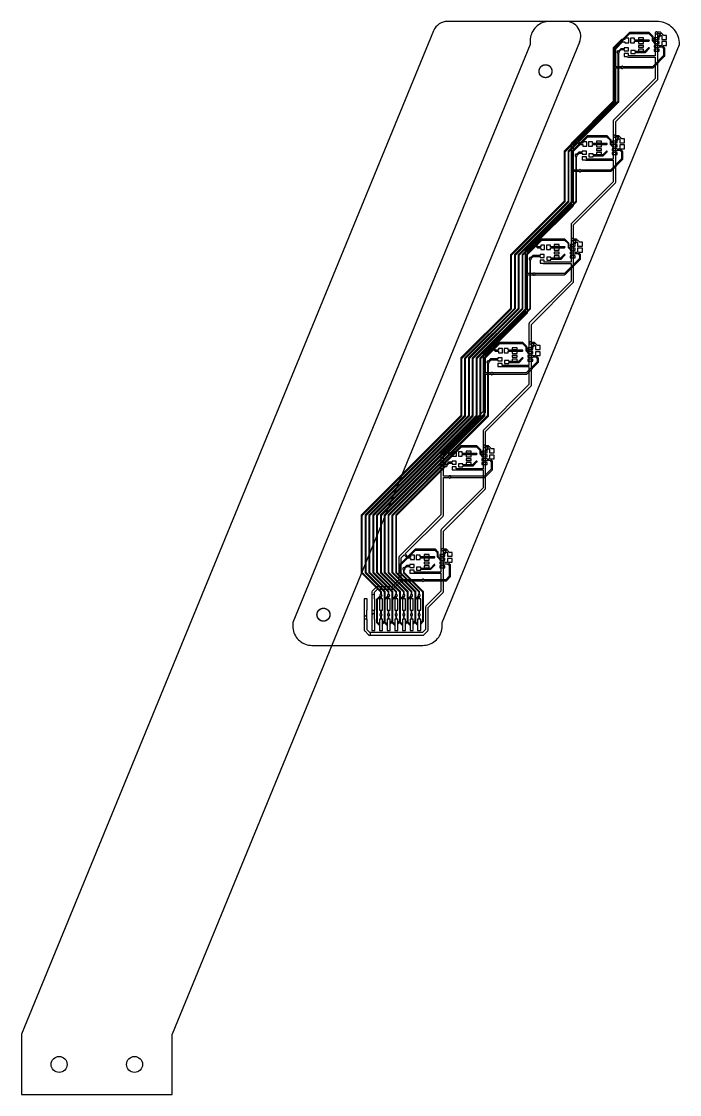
# Model space of a CAD drawing. Header units: millimetres. Extents: x 1949 to 2168, y 1161 to 1517.
import ezdxf

# ---------------------------------------------------------------- set-up
doc = ezdxf.new("R2010")
doc.units = ezdxf.units.MM
doc.layers.get('0').update_dxf_attribs({"color": 4})
for name, color, linetype in [('16_copper', 6, 'Continuous'), ('1_copper', 6, 'Continuous'), ('holes', 6, 'Continuous'), ('main', 7, 'Continuous'), ('outline', 6, 'Continuous')]:
    doc.layers.add(name, color=color, linetype=linetype)
doc.layers.get('0').off()

# ---------------------------------------------------------------- blocks, each defined once
blk = doc.blocks.new('air')
at = {"layer": '16_copper'}
for points in [[(20.82, -13.8), (20.47, -13.8), (20.47, -13.05, 0.652422), (20.47, -12.35), (20.47, -11.43, 0.198912), (20.43, -11.32), (14.12, -5.02), (14.12, 13.91), (47.1, 46.88, 0.198912), (47.14, 46.99), (47.14, 65.98), (63.61, 82.44, 0.198912), (63.65, 82.55), (63.65, 100.27), (81.39, 118, 0.198912), (81.43, 118.11), (81.43, 134.56), (97.9, 151.02, 0.198912), (97.94, 151.13), (97.94, 168.85), (102.93, 173.84), (109.16, 173.84), (110.34, 172.66), (110.34, 171.45, 0.198912), (110.38, 171.34), (111.01, 170.71), (111.01, 170.51), (112.68, 170.51), (112.68, 171.12), (111.04, 171.12), (110.64, 171.51), (110.64, 172.72, 0.198912), (110.6, 172.83), (109.33, 174.1, 0.198912), (109.22, 174.14), (102.87, 174.14, 0.198912), (102.76, 174.1), (97.68, 169.02, 0.198912), (97.64, 168.91), (97.64, 151.19), (81.17, 134.73, 0.198912), (81.13, 134.62), (81.13, 118.17), (63.39, 100.44, 0.198912), (63.35, 100.33), (63.35, 82.61), (46.88, 66.15, 0.198912), (46.84, 66.04), (46.84, 47.05), (13.86, 14.08, 0.198912), (13.82, 13.97), (13.82, -5.08, 0.198912), (13.86, -5.19), (20.17, -11.49), (20.17, -12.35, 0.652422), (20.17, -13.05), (20.17, -13.8), (19.82, -13.8), (19.82, -17.55), (20.82, -17.55)], [(114.1, 168.83), (114.1, 166.45), (110.41, 162.76), (100.65, 162.76, 0.947182), (99.99, 162.39), (100.01, 162.35, 0.541741), (100.65, 162.36), (110.49, 162.36, 0.198912), (110.63, 162.42), (114.44, 166.23, 0.198912), (114.5, 166.37), (114.5, 168.91, 0.198912), (114.44, 169.05), (113.82, 169.68), (113.94, 169.8), (115.1, 169.8), (115.1, 171.1), (113.5, 171.1), (113.5, 169.94), (113.31, 169.75), (112.68, 169.75), (112.68, 169.85), (111.01, 169.85), (111.01, 169.24), (112.68, 169.24), (112.68, 169.34), (113.58, 169.34)], [(113.17, 174.14, 0.185945), (113.03, 174.19), (112.08, 174.19, 0.947182), (111.42, 173.82), (111.44, 173.78, 0.541741), (112.08, 173.79), (112.95, 173.79), (113.17, 173.56, 0.273564), (112.97, 173.5), (111.86, 172.39), (111.01, 172.39), (111.01, 171.78), (112.68, 171.78), (112.68, 172.39), (112.43, 172.39), (113.2, 173.15), (113.58, 173.15), (113.63, 173.1), (113.5, 173.1), (113.5, 171.8), (115.1, 171.8), (115.1, 173.1), (114.21, 173.1), (113.17, 174.13)], [(20.82, -22.14), (21.7, -21.26, 0.198912), (21.74, -21.16), (21.74, -11.43, 0.198912), (21.7, -11.32), (15.39, -5.02), (15.39, 13.91), (48.37, 46.88, 0.198912), (48.41, 46.99), (48.41, 65.98), (64.88, 82.44, 0.198912), (64.92, 82.55), (64.92, 100.27), (82.66, 118, 0.198912), (82.7, 118.11), (82.7, 134.56), (99.17, 151.02, 0.198912), (99.21, 151.13), (99.21, 167.29, 0.957229), (98.94, 168), (98.89, 167.98, 0.637026), (98.91, 167.29), (98.91, 151.19), (82.44, 134.73, 0.198912), (82.4, 134.62), (82.4, 118.17), (64.66, 100.44, 0.198912), (64.62, 100.33), (64.62, 82.61), (48.15, 66.15, 0.198912), (48.11, 66.04), (48.11, 47.05), (15.13, 14.08, 0.198912), (15.09, 13.97), (15.09, -5.08, 0.198912), (15.13, -5.19), (21.44, -11.49), (21.44, -21.09), (20.82, -21.71), (20.82, -20.55), (20.47, -20.55), (20.47, -19.4, 0.957229), (20.2, -18.69), (20.15, -18.71, 0.637026), (20.17, -19.4), (20.17, -20.55), (19.82, -20.55), (19.82, -24.3), (20.82, -24.3)], [(23.36, -13.8), (23.01, -13.8), (23.01, -13.05, 0.652422), (23.01, -12.35), (23.01, -11.43, 0.198912), (22.97, -11.32), (16.66, -5.02), (16.66, 13.91), (49.64, 46.88, 0.198912), (49.68, 46.99), (49.68, 65.98), (66.15, 82.44, 0.198912), (66.19, 82.55), (66.19, 100.27), (83.93, 118, 0.198912), (83.97, 118.11), (83.97, 134.56), (88.96, 139.55), (95.19, 139.55), (96.37, 138.37), (96.37, 137.16, 0.198912), (96.41, 137.05), (97.04, 136.42), (97.04, 136.22), (98.71, 136.22), (98.71, 136.83), (97.07, 136.83), (96.67, 137.22), (96.67, 138.43, 0.198912), (96.63, 138.54), (95.36, 139.81, 0.198912), (95.25, 139.85), (88.9, 139.85, 0.198912), (88.79, 139.81), (83.71, 134.73, 0.198912), (83.67, 134.62), (83.67, 118.17), (65.93, 100.44, 0.198912), (65.89, 100.33), (65.89, 82.61), (49.42, 66.15, 0.198912), (49.38, 66.04), (49.38, 47.05), (16.4, 14.08, 0.198912), (16.36, 13.97), (16.36, -5.08, 0.198912), (16.4, -5.19), (22.71, -11.49), (22.71, -12.35, 0.652422), (22.71, -13.05), (22.71, -13.8), (22.36, -13.8), (22.36, -17.55), (23.36, -17.55)], [(99.2, 139.85, 0.185945), (99.06, 139.9), (98.11, 139.9, 0.947182), (97.45, 139.53), (97.47, 139.49, 0.541741), (98.11, 139.5), (98.98, 139.5), (99.2, 139.27, 0.273564), (99, 139.21), (97.89, 138.1), (97.04, 138.1), (97.04, 137.49), (98.71, 137.49), (98.71, 138.1), (98.46, 138.1), (99.23, 138.86), (99.61, 138.86), (99.66, 138.81), (99.53, 138.81), (99.53, 137.51), (101.13, 137.51), (101.13, 138.81), (100.24, 138.81), (99.2, 139.84)], [(100.13, 134.54), (100.13, 132.16), (96.44, 128.47), (86.68, 128.47, 0.947182), (86.02, 128.1), (86.04, 128.06, 0.541741), (86.68, 128.07), (96.52, 128.07, 0.198912), (96.66, 128.13), (100.47, 131.94, 0.198912), (100.53, 132.08), (100.53, 134.62, 0.198912), (100.47, 134.76), (99.85, 135.39), (99.97, 135.51), (101.13, 135.51), (101.13, 136.81), (99.53, 136.81), (99.53, 135.65), (99.34, 135.46), (98.71, 135.46), (98.71, 135.56), (97.04, 135.56), (97.04, 134.95), (98.71, 134.95), (98.71, 135.05), (99.61, 135.05)], [(23.36, -22.14), (24.24, -21.26, 0.198912), (24.28, -21.16), (24.28, -11.43, 0.198912), (24.24, -11.32), (17.93, -5.02), (17.93, 13.91), (50.91, 46.88, 0.198912), (50.95, 46.99), (50.95, 65.98), (67.42, 82.44, 0.198912), (67.46, 82.55), (67.46, 100.27), (85.2, 118, 0.198912), (85.24, 118.11), (85.24, 133, 0.957229), (84.97, 133.71), (84.92, 133.69, 0.637026), (84.94, 133), (84.94, 118.17), (67.2, 100.44, 0.198912), (67.16, 100.33), (67.16, 82.61), (50.69, 66.15, 0.198912), (50.65, 66.04), (50.65, 47.05), (17.67, 14.08, 0.198912), (17.63, 13.97), (17.63, -5.08, 0.198912), (17.67, -5.19), (23.98, -11.49), (23.98, -21.09), (23.36, -21.71), (23.36, -20.55), (23.01, -20.55), (23.01, -19.4, 0.957229), (22.74, -18.69), (22.69, -18.71, 0.637026), (22.71, -19.4), (22.71, -20.55), (22.36, -20.55), (22.36, -24.3), (23.36, -24.3)], [(25.9, -13.8), (25.55, -13.8), (25.55, -13.05, 0.652422), (25.55, -12.35), (25.55, -11.43, 0.198912), (25.51, -11.32), (19.2, -5.02), (19.2, 13.91), (52.18, 46.88, 0.198912), (52.22, 46.99), (52.22, 65.98), (68.69, 82.44, 0.198912), (68.73, 82.55), (68.73, 100.27), (73.72, 105.26), (81.22, 105.26), (82.4, 104.08), (82.4, 102.87, 0.198912), (82.44, 102.76), (83.07, 102.13), (83.07, 101.93), (84.74, 101.93), (84.74, 102.54), (83.1, 102.54), (82.7, 102.93), (82.7, 104.14, 0.198912), (82.66, 104.25), (81.39, 105.52, 0.198912), (81.28, 105.56), (73.66, 105.56, 0.198912), (73.55, 105.52), (68.47, 100.44, 0.198912), (68.43, 100.33), (68.43, 82.61), (51.96, 66.15, 0.198912), (51.92, 66.04), (51.92, 47.05), (18.94, 14.08, 0.198912), (18.9, 13.97), (18.9, -5.08, 0.198912), (18.94, -5.19), (25.25, -11.49), (25.25, -12.35, 0.652422), (25.25, -13.05), (25.25, -13.8), (24.9, -13.8), (24.9, -17.55), (25.9, -17.55)], [(85.23, 105.56, 0.185945), (85.09, 105.61), (84.14, 105.61, 0.947182), (83.48, 105.24), (83.5, 105.2, 0.541741), (84.14, 105.21), (85.01, 105.21), (85.23, 104.98, 0.273564), (85.03, 104.92), (83.92, 103.81), (83.07, 103.81), (83.07, 103.2), (84.74, 103.2), (84.74, 103.81), (84.49, 103.81), (85.26, 104.57), (85.64, 104.57), (85.69, 104.52), (85.56, 104.52), (85.56, 103.22), (87.16, 103.22), (87.16, 104.52), (86.27, 104.52), (85.23, 105.55)], [(86.16, 100.25), (86.16, 99.14), (81.2, 94.18), (71.44, 94.18, 0.947182), (70.78, 93.81), (70.8, 93.77, 0.541741), (71.44, 93.78), (81.28, 93.78, 0.198912), (81.42, 93.84), (86.5, 98.92, 0.198912), (86.56, 99.06), (86.56, 100.33, 0.198912), (86.5, 100.47), (85.88, 101.1), (86, 101.22), (87.16, 101.22), (87.16, 102.52), (85.56, 102.52), (85.56, 101.36), (85.37, 101.17), (84.74, 101.17), (84.74, 101.27), (83.07, 101.27), (83.07, 100.66), (84.74, 100.66), (84.74, 100.76), (85.64, 100.76)], [(25.9, -22.14), (26.78, -21.26, 0.198912), (26.82, -21.16), (26.82, -11.43, 0.198912), (26.78, -11.32), (20.47, -5.02), (20.47, 13.91), (53.45, 46.88, 0.198912), (53.49, 46.99), (53.49, 65.98), (69.96, 82.44, 0.198912), (70, 82.55), (70, 98.71, 0.957229), (69.73, 99.42), (69.68, 99.4, 0.637026), (69.7, 98.71), (69.7, 82.61), (53.23, 66.15, 0.198912), (53.19, 66.04), (53.19, 47.05), (20.21, 14.08, 0.198912), (20.17, 13.97), (20.17, -5.08, 0.198912), (20.21, -5.19), (26.52, -11.49), (26.52, -21.09), (25.9, -21.71), (25.9, -20.55), (25.55, -20.55), (25.55, -19.4, 0.957229), (25.28, -18.69), (25.23, -18.71, 0.637026), (25.25, -19.4), (25.25, -20.55), (24.9, -20.55), (24.9, -24.3), (25.9, -24.3)], [(28.44, -13.8), (28.09, -13.8), (28.09, -13.05, 0.652422), (28.09, -12.35), (28.09, -11.43, 0.198912), (28.05, -11.32), (21.74, -5.02), (21.74, 13.91), (54.72, 46.88, 0.198912), (54.76, 46.99), (54.76, 65.98), (59.75, 70.97), (67.25, 70.97), (68.43, 69.79), (68.43, 68.58, 0.198912), (68.47, 68.47), (69.1, 67.84), (69.1, 67.64), (70.77, 67.64), (70.77, 68.25), (69.13, 68.25), (68.73, 68.64), (68.73, 69.85, 0.198912), (68.69, 69.96), (67.42, 71.23, 0.198912), (67.31, 71.27), (59.69, 71.27, 0.198912), (59.58, 71.23), (54.5, 66.15, 0.198912), (54.46, 66.04), (54.46, 47.05), (21.48, 14.08, 0.198912), (21.44, 13.97), (21.44, -5.08, 0.198912), (21.48, -5.19), (27.79, -11.49), (27.79, -12.35, 0.652422), (27.79, -13.05), (27.79, -13.8), (27.44, -13.8), (27.44, -17.55), (28.44, -17.55)], [(71.26, 71.27, 0.185945), (71.12, 71.32), (70.17, 71.32, 0.947182), (69.51, 70.95), (69.53, 70.91, 0.541741), (70.17, 70.92), (71.04, 70.92), (71.26, 70.69, 0.273564), (71.06, 70.63), (69.95, 69.52), (69.1, 69.52), (69.1, 68.91), (70.77, 68.91), (70.77, 69.52), (70.52, 69.52), (71.29, 70.28), (71.67, 70.28), (71.72, 70.23), (71.59, 70.23), (71.59, 68.93), (73.19, 68.93), (73.19, 70.23), (72.3, 70.23), (71.26, 71.26)], [(72.19, 65.96), (72.19, 64.85), (68.5, 61.16), (57.47, 61.16, 0.947182), (56.81, 60.79), (56.83, 60.75, 0.541741), (57.47, 60.76), (68.58, 60.76, 0.198912), (68.72, 60.82), (72.53, 64.63, 0.198912), (72.59, 64.77), (72.59, 66.04, 0.198912), (72.53, 66.18), (71.91, 66.81), (72.03, 66.93), (73.19, 66.93), (73.19, 68.23), (71.59, 68.23), (71.59, 67.07), (71.4, 66.88), (70.77, 66.88), (70.77, 66.98), (69.1, 66.98), (69.1, 66.37), (70.77, 66.37), (70.77, 66.47), (71.67, 66.47)], [(28.44, -22.14), (29.32, -21.26, 0.198912), (29.36, -21.16), (29.36, -11.43, 0.198912), (29.32, -11.32), (23.01, -5.02), (23.01, 13.91), (55.99, 46.88, 0.198912), (56.03, 46.99), (56.03, 64.42, 0.957229), (55.76, 65.13), (55.71, 65.11, 0.637026), (55.73, 64.42), (55.73, 47.05), (22.75, 14.08, 0.198912), (22.71, 13.97), (22.71, -5.08, 0.198912), (22.75, -5.19), (29.06, -11.49), (29.06, -21.09), (28.44, -21.71), (28.44, -20.55), (28.09, -20.55), (28.09, -19.4, 0.957229), (27.82, -18.69), (27.77, -18.71, 0.637026), (27.79, -19.4), (27.79, -20.55), (27.44, -20.55), (27.44, -24.3), (28.44, -24.3)], [(30.98, -13.8), (30.63, -13.8), (30.63, -13.05, 0.652422), (30.63, -12.35), (30.63, -11.43, 0.198912), (30.59, -11.32), (24.28, -5.02), (24.28, 13.91), (47.05, 36.68), (52.01, 36.68), (53.19, 35.5), (53.19, 34.29, 0.198912), (53.23, 34.18), (53.86, 33.55), (53.86, 33.35), (55.53, 33.35), (55.53, 33.96), (53.89, 33.96), (53.49, 34.35), (53.49, 35.56, 0.198912), (53.45, 35.67), (52.18, 36.94, 0.198912), (52.07, 36.98), (46.99, 36.98, 0.198912), (46.88, 36.94), (24.02, 14.08, 0.198912), (23.98, 13.97), (23.98, -5.08, 0.198912), (24.02, -5.19), (30.33, -11.49), (30.33, -12.35, 0.652422), (30.33, -13.05), (30.33, -13.8), (29.98, -13.8), (29.98, -17.55), (30.98, -17.55)], [(56.02, 36.98, 0.185945), (55.88, 37.03), (54.93, 37.03, 0.947182), (54.27, 36.66), (54.29, 36.62, 0.541741), (54.93, 36.63), (55.8, 36.63), (56.02, 36.4, 0.273564), (55.82, 36.34), (54.71, 35.23), (53.86, 35.23), (53.86, 34.62), (55.53, 34.62), (55.53, 35.23), (55.28, 35.23), (56.05, 35.99), (56.43, 35.99), (56.48, 35.94), (56.35, 35.94), (56.35, 34.64), (57.95, 34.64), (57.95, 35.94), (57.06, 35.94), (56.02, 36.97)], [(56.95, 31.67), (56.95, 29.29), (54.53, 26.87), (43.5, 26.87, 0.947182), (42.84, 26.5), (42.86, 26.46, 0.541741), (43.5, 26.47), (54.61, 26.47, 0.198912), (54.75, 26.53), (57.29, 29.07, 0.198912), (57.35, 29.21), (57.35, 31.75, 0.198912), (57.29, 31.89), (56.67, 32.52), (56.79, 32.64), (57.95, 32.64), (57.95, 33.94), (56.35, 33.94), (56.35, 32.78), (56.16, 32.59), (55.53, 32.59), (55.53, 32.69), (53.86, 32.69), (53.86, 32.08), (55.53, 32.08), (55.53, 32.18), (56.43, 32.18)], [(30.98, -22.14), (31.86, -21.26, 0.198912), (31.9, -21.16), (31.9, -11.43, 0.198912), (31.86, -11.32), (25.55, -5.02), (25.55, 13.91), (41.77, 30.13, 0.957233), (42.08, 30.82), (42.03, 30.84, 0.637025), (41.56, 30.34), (25.29, 14.08, 0.198912), (25.25, 13.97), (25.25, -5.08, 0.198912), (25.29, -5.19), (31.6, -11.49), (31.6, -21.09), (30.98, -21.71), (30.98, -20.55), (30.63, -20.55), (30.63, -19.4, 0.957229), (30.36, -18.69), (30.31, -18.71, 0.637026), (30.33, -19.4), (30.33, -20.55), (29.98, -20.55), (29.98, -24.3), (30.98, -24.3)], [(33.52, -13.8), (33.17, -13.8), (33.17, -13.05, 0.652422), (33.17, -12.35), (33.17, -11.43, 0.198912), (33.13, -11.32), (26.82, -5.02), (26.82, -2.6), (31.81, 2.39), (38.26, 2.39), (39, 1.64), (39, 0.21, 0.198912), (39.05, 0.11), (39.89, -0.74), (39.89, -0.94), (41.56, -0.94), (41.56, -0.33), (39.92, -0.33), (39.31, 0.28), (39.31, 1.71, 0.198912), (39.26, 1.82), (38.43, 2.65, 0.198912), (38.32, 2.69), (31.75, 2.69, 0.198912), (31.64, 2.65), (26.56, -2.43, 0.198912), (26.52, -2.54), (26.52, -5.08, 0.198912), (26.56, -5.19), (32.87, -11.49), (32.87, -12.35, 0.652422), (32.87, -13.05), (32.87, -13.8), (32.52, -13.8), (32.52, -17.55), (33.52, -17.55)], [(42.05, 2.69, 0.185945), (41.91, 2.74), (40.96, 2.74, 0.947182), (40.3, 2.37), (40.32, 2.33, 0.541741), (40.96, 2.34), (41.83, 2.34), (42.05, 2.11, 0.273564), (41.85, 2.05), (40.74, 0.94), (39.89, 0.94), (39.89, 0.33), (41.56, 0.33), (41.56, 0.94), (41.31, 0.94), (42.08, 1.7), (42.46, 1.7), (42.51, 1.65), (42.38, 1.65), (42.38, 0.35), (43.98, 0.35), (43.98, 1.65), (43.09, 1.65), (42.05, 2.68)], [(28.09, -4.16, 0.957229), (27.82, -3.45), (27.77, -3.47, 0.637026), (27.79, -4.16), (27.79, -5.08, 0.198912), (27.83, -5.19), (34.14, -11.49), (34.14, -21.09), (33.52, -21.71), (33.52, -20.55), (33.17, -20.55), (33.17, -19.4, 0.957229), (32.9, -18.69), (32.85, -18.71, 0.637026), (32.87, -19.4), (32.87, -20.55), (32.52, -20.55), (32.52, -24.3), (33.52, -24.3), (33.52, -22.14), (34.4, -21.26, 0.198912), (34.44, -21.16), (34.44, -11.43, 0.198912), (34.4, -11.32), (28.09, -5.02)], [(42.98, -2.62), (42.98, -6.27), (41.83, -7.42), (34.61, -7.42, 0.947182), (33.95, -7.79), (33.97, -7.83, 0.541741), (34.61, -7.82), (41.91, -7.82, 0.198912), (42.05, -7.76), (43.32, -6.49, 0.198912), (43.38, -6.35), (43.38, -2.54, 0.198912), (43.32, -2.4), (42.7, -1.77), (42.82, -1.65), (43.98, -1.65), (43.98, -0.35), (42.38, -0.35), (42.38, -1.51), (42.19, -1.7), (41.56, -1.7), (41.56, -1.6), (39.89, -1.6), (39.89, -2.21), (41.56, -2.21), (41.56, -2.11), (42.46, -2.11)], [(15.31, -19.45, 0.366487), (15.65, -19.05), (15.65, -17.55), (15.74, -17.55), (15.74, -13.8), (14.74, -13.8), (14.74, -17.55), (14.83, -17.55), (14.83, -19.05), (14.84, -19.1), (14.85, -19.15), (14.86, -19.2), (14.88, -19.24), (14.91, -19.29), (14.94, -19.33), (14.98, -19.36), (15.02, -19.39), (15.06, -19.42), (15.11, -19.43), (15.16, -19.45), (15.21, -19.46), (15.26, -19.46)], [(18.28, -13.8), (18.19, -13.8), (18.19, -12.7, 1), (17.37, -12.7), (17.37, -13.8), (17.28, -13.8), (17.28, -17.55), (18.28, -17.55)], [(16.54, -25.81, 0.638632), (16.8, -25.11), (15.74, -24.06), (15.74, -20.55), (14.74, -20.55), (14.74, -24.3), (14.87, -24.3, 0.088462), (14.95, -24.42), (16.22, -25.69), (16.26, -25.72), (16.3, -25.75), (16.35, -25.77), (16.39, -25.79), (16.44, -25.8), (16.49, -25.81)], [(18.28, -20.55), (18.19, -20.55), (18.19, -19.05, 1), (17.37, -19.05), (17.37, -20.55), (17.28, -20.55), (17.28, -24.3), (18.28, -24.3)]]:
    blk.add_lwpolyline(points, format="xyb", close=True, dxfattribs=at)
for points in [[(107.43, 172.39), (105.76, 172.39), (105.76, 171.78), (107.43, 171.78)], [(107.43, 171.12), (105.76, 171.12), (105.76, 170.51), (107.43, 170.51)], [(107.43, 169.85), (105.76, 169.85), (105.76, 169.24), (107.43, 169.24)], [(107.43, 168.58), (105.76, 168.58), (105.76, 167.97), (107.43, 167.97)], [(112.68, 168.58), (111.01, 168.58), (111.01, 167.97), (112.68, 167.97)], [(93.46, 138.1), (91.79, 138.1), (91.79, 137.49), (93.46, 137.49)], [(93.46, 136.83), (91.79, 136.83), (91.79, 136.22), (93.46, 136.22)], [(93.46, 135.56), (91.79, 135.56), (91.79, 134.95), (93.46, 134.95)], [(93.46, 134.29), (91.79, 134.29), (91.79, 133.68), (93.46, 133.68)], [(98.71, 134.29), (97.04, 134.29), (97.04, 133.68), (98.71, 133.68)], [(79.49, 103.81), (77.82, 103.81), (77.82, 103.2), (79.49, 103.2)], [(79.49, 102.54), (77.82, 102.54), (77.82, 101.93), (79.49, 101.93)], [(79.49, 101.27), (77.82, 101.27), (77.82, 100.66), (79.49, 100.66)], [(79.49, 100), (77.82, 100), (77.82, 99.39), (79.49, 99.39)], [(84.74, 100), (83.07, 100), (83.07, 99.39), (84.74, 99.39)], [(65.52, 69.52), (63.85, 69.52), (63.85, 68.91), (65.52, 68.91)], [(65.52, 68.25), (63.85, 68.25), (63.85, 67.64), (65.52, 67.64)], [(65.52, 66.98), (63.85, 66.98), (63.85, 66.37), (65.52, 66.37)], [(65.52, 65.71), (63.85, 65.71), (63.85, 65.1), (65.52, 65.1)], [(70.77, 65.71), (69.1, 65.71), (69.1, 65.1), (70.77, 65.1)], [(50.28, 35.23), (48.61, 35.23), (48.61, 34.62), (50.28, 34.62)], [(50.28, 33.96), (48.61, 33.96), (48.61, 33.35), (50.28, 33.35)], [(50.28, 32.69), (48.61, 32.69), (48.61, 32.08), (50.28, 32.08)], [(50.28, 31.42), (48.61, 31.42), (48.61, 30.81), (50.28, 30.81)], [(55.53, 31.42), (53.86, 31.42), (53.86, 30.81), (55.53, 30.81)], [(36.31, 0.94), (34.64, 0.94), (34.64, 0.33), (36.31, 0.33)], [(36.31, -0.33), (34.64, -0.33), (34.64, -0.94), (36.31, -0.94)], [(36.31, -1.6), (34.64, -1.6), (34.64, -2.21), (36.31, -2.21)], [(36.31, -2.87), (34.64, -2.87), (34.64, -3.48), (36.31, -3.48)], [(41.56, -2.87), (39.89, -2.87), (39.89, -3.48), (41.56, -3.48)]]:
    blk.add_lwpolyline(points, close=True, dxfattribs=at)
at = {"layer": '1_copper'}
for points in [[(54.9, 22.57, 0.198912), (55.02, 22.86), (55.02, 41.74), (70.14, 56.86, 0.198912), (70.26, 57.15), (70.26, 77.3), (84.11, 91.15, 0.198912), (84.23, 91.44), (84.23, 110.32), (98.08, 124.17, 0.198912), (98.2, 124.46), (98.2, 144.61), (112.05, 158.46, 0.198912), (112.17, 158.75), (112.17, 173.99, 1), (111.35, 173.99), (111.35, 166.36), (102.47, 166.36), (102.47, 167.19), (101.07, 167.19), (101.07, 166.19), (101.98, 166.19), (102.16, 166.01, 0.198912), (102.31, 165.95), (111.35, 165.95), (111.35, 158.92), (97.5, 145.07, 0.198912), (97.38, 144.78), (97.38, 132.12), (88.5, 132.12), (88.5, 132.9), (87.1, 132.9), (87.1, 131.9), (88.01, 131.9), (88.14, 131.78, 0.198912), (88.28, 131.72), (97.38, 131.72), (97.38, 124.63), (83.53, 110.78, 0.198912), (83.41, 110.49), (83.41, 97.89), (74.53, 97.89), (74.53, 98.61), (73.13, 98.61), (73.13, 97.61), (74.04, 97.61, 0.310189), (74.25, 97.49), (83.41, 97.49), (83.41, 91.61), (69.56, 77.76, 0.198912), (69.44, 77.47), (69.44, 63.66), (60.56, 63.66), (60.56, 64.32), (59.16, 64.32), (59.16, 63.32), (60.07, 63.32, 0.207764), (60.22, 63.26), (69.44, 63.26), (69.44, 57.32), (54.32, 42.2, 0.198912), (54.2, 41.91), (54.2, 29.41), (45.32, 29.41), (45.32, 30.03), (43.92, 30.03), (43.92, 29.03), (44.85, 29.03, 0.1201), (44.94, 29.01), (54.2, 29.01), (54.2, 23.03), (40.35, 9.18, 0.198912), (40.23, 8.89), (40.23, -4.88), (31.35, -4.88), (31.35, -4.26), (29.95, -4.26), (29.95, -5.26), (30.88, -5.26, 0.1201), (30.97, -5.28), (40.23, -5.28), (40.23, -11.26), (35.27, -16.22, 0.198912), (35.15, -16.51), (35.15, -23.96), (34.12, -24.99), (16.68, -24.99), (15.74, -24.06), (15.74, -20.55), (15.65, -20.55), (15.65, -17.55), (15.74, -17.55), (15.74, -13.8), (14.74, -13.8), (14.74, -17.55), (14.83, -17.55), (14.83, -20.55), (14.74, -20.55), (14.74, -24.3), (14.87, -24.3, 0.088462), (14.95, -24.42), (16.22, -25.69, 0.198912), (16.51, -25.81), (34.29, -25.81, 0.198912), (34.58, -25.69), (35.85, -24.42, 0.198912), (35.97, -24.13), (35.97, -16.68), (40.93, -11.72, 0.198912), (41.05, -11.43), (41.05, 8.72)], [(18.28, -17.55), (18.28, -13.8), (18.19, -13.8), (18.19, -11.6), (19.22, -10.57), (24.13, -10.57, 0.198912), (24.42, -10.45), (26.96, -7.91, 0.065439), (27.02, -7.82), (33.97, -7.82, 0.947182), (34.63, -7.45), (34.61, -7.41, 0.541741), (33.97, -7.42), (27.08, -7.42), (27.08, -0.17), (28.08, 0.84), (29.07, -0.14, 0.198912), (29.21, -0.2), (30.15, -0.2), (30.15, -0.75), (31.45, -0.75), (31.45, 0.75), (30.15, 0.75), (30.15, 0.2), (29.29, 0.2), (28.37, 1.13), (40.93, 13.68, 0.198912), (41.05, 13.97), (41.05, 26.47), (42.86, 26.47, 0.947182), (43.52, 26.84), (43.5, 26.88, 0.541741), (42.86, 26.87), (41.05, 26.87), (41.05, 34.12), (42.05, 35.13), (43.04, 34.15, 0.198912), (43.18, 34.09), (44.12, 34.09), (44.12, 33.54), (45.42, 33.54), (45.42, 35.04), (44.12, 35.04), (44.12, 34.49), (43.26, 34.49), (42.34, 35.42), (54.9, 47.97, 0.198912), (55.02, 48.26), (55.02, 60.76), (56.83, 60.76, 0.947182), (57.49, 61.13), (57.47, 61.17, 0.541741), (56.83, 61.16), (55.02, 61.16), (55.02, 67.14), (57.29, 69.42), (58.28, 68.44, 0.198912), (58.42, 68.38), (59.36, 68.38), (59.36, 67.83), (60.66, 67.83), (60.66, 69.33), (59.36, 69.33), (59.36, 68.78), (58.5, 68.78), (57.58, 69.71), (68.87, 80.99, 0.198912), (68.99, 81.28), (68.99, 93.78), (70.8, 93.78, 0.947182), (71.46, 94.15), (71.44, 94.19, 0.541741), (70.8, 94.18), (68.99, 94.18), (68.99, 101.43), (71.26, 103.71), (72.25, 102.73, 0.198912), (72.39, 102.67), (73.33, 102.67), (73.33, 102.12), (74.63, 102.12), (74.63, 103.62), (73.33, 103.62), (73.33, 103.07), (72.47, 103.07), (71.55, 104), (84.11, 116.55, 0.198912), (84.23, 116.84), (84.23, 128.07), (86.04, 128.07, 0.947182), (86.7, 128.44), (86.68, 128.48, 0.541741), (86.04, 128.47), (84.23, 128.47), (84.23, 136.99), (85.23, 138), (86.22, 137.02, 0.198912), (86.36, 136.96), (87.3, 136.96), (87.3, 136.41), (88.6, 136.41), (88.6, 137.91), (87.3, 137.91), (87.3, 137.36), (86.44, 137.36), (85.52, 138.29), (98.08, 150.84, 0.198912), (98.2, 151.13), (98.2, 162.36), (100.01, 162.36, 0.947182), (100.67, 162.73), (100.65, 162.77, 0.541741), (100.01, 162.76), (98.2, 162.76), (98.2, 168.74), (100.5, 171.04), (101.27, 171.04), (101.27, 170.7), (102.57, 170.7), (102.57, 172.2), (101.27, 172.2), (101.27, 171.86), (100.33, 171.86, 0.198912), (100.04, 171.74), (97.5, 169.2, 0.198912), (97.38, 168.91), (97.38, 151.3), (83.53, 137.45, 0.198912), (83.41, 137.16), (83.41, 117.01), (68.29, 101.89, 0.198912), (68.17, 101.6), (68.17, 81.45), (54.32, 67.6, 0.198912), (54.2, 67.31), (54.2, 48.43), (40.35, 34.58, 0.198912), (40.23, 34.29), (40.23, 14.14), (26.38, 0.29, 0.198912), (26.26, 0), (26.26, -7.45), (23.96, -9.75), (19.05, -9.75, 0.198912), (18.76, -9.87), (17.49, -11.14, 0.198912), (17.37, -11.43), (17.37, -13.8), (17.28, -13.8), (17.28, -17.55), (17.37, -17.55), (17.37, -20.55), (17.28, -20.55), (17.28, -24.3), (18.28, -24.3), (18.28, -20.55), (18.19, -20.55), (18.19, -17.55)], [(104.47, 171.3), (109.22, 171.3, 1), (109.22, 171.6), (104.47, 171.6), (104.47, 172.2), (103.17, 172.2), (103.17, 170.7), (104.47, 170.7)], [(99.13, 167.27, 0.46627), (99.41, 167.78), (100.07, 168.44), (101.07, 168.44), (101.07, 168.09), (102.47, 168.09), (102.47, 169.09), (101.07, 169.09), (101.07, 168.74), (100.01, 168.74, 0.198912), (99.9, 168.7), (99.2, 167.99), (99.18, 168), (99.13, 168.01), (99.08, 168.02), (99.04, 168.02), (98.99, 168.01), (98.94, 168), (98.89, 167.98), (98.85, 167.96), (98.81, 167.92), (98.78, 167.89), (98.74, 167.85), (98.72, 167.81), (98.7, 167.76), (98.69, 167.71), (98.68, 167.66), (98.68, 167.62), (98.69, 167.57), (98.7, 167.52), (98.72, 167.47), (98.74, 167.43), (98.78, 167.39), (98.81, 167.36), (98.85, 167.32), (98.89, 167.3), (98.94, 167.28), (98.99, 167.27), (99.04, 167.26), (99.08, 167.26)], [(104.67, 167.49), (107.95, 167.49, 0.198912), (108.06, 167.53), (109.33, 168.8, 1), (109.11, 169.02), (107.89, 167.79), (104.67, 167.79), (104.67, 168.14), (103.27, 168.14), (103.27, 167.14), (104.67, 167.14)], [(90.5, 137.01), (95.25, 137.01, 1), (95.25, 137.31), (90.5, 137.31), (90.5, 137.91), (89.2, 137.91), (89.2, 136.41), (90.5, 136.41)], [(85.16, 132.98, 0.46627), (85.44, 133.49), (86.1, 134.15), (87.1, 134.15), (87.1, 133.8), (88.5, 133.8), (88.5, 134.8), (87.1, 134.8), (87.1, 134.45), (86.04, 134.45, 0.198912), (85.93, 134.41), (85.23, 133.7), (85.21, 133.71), (85.16, 133.72), (85.11, 133.73), (85.07, 133.73), (85.02, 133.72), (84.97, 133.71), (84.92, 133.69), (84.88, 133.67), (84.84, 133.63), (84.81, 133.6), (84.77, 133.56), (84.75, 133.52), (84.73, 133.47), (84.72, 133.42), (84.71, 133.37), (84.71, 133.33), (84.72, 133.28), (84.73, 133.23), (84.75, 133.18), (84.77, 133.14), (84.81, 133.1), (84.84, 133.07), (84.88, 133.03), (84.92, 133.01), (84.97, 132.99), (85.02, 132.98), (85.07, 132.97), (85.11, 132.97)], [(90.7, 133.2), (93.98, 133.2, 0.198912), (94.09, 133.24), (95.36, 134.51, 1), (95.14, 134.73), (93.92, 133.5), (90.7, 133.5), (90.7, 133.85), (89.3, 133.85), (89.3, 132.85), (90.7, 132.85)], [(76.53, 102.72), (81.28, 102.72, 1), (81.28, 103.02), (76.53, 103.02), (76.53, 103.62), (75.23, 103.62), (75.23, 102.12), (76.53, 102.12)], [(69.92, 98.69, 0.46627), (70.2, 99.2), (70.86, 99.86), (73.13, 99.86), (73.13, 99.51), (74.53, 99.51), (74.53, 100.51), (73.13, 100.51), (73.13, 100.16), (70.8, 100.16, 0.198912), (70.69, 100.12), (69.99, 99.41), (69.97, 99.42), (69.92, 99.43), (69.87, 99.44), (69.83, 99.44), (69.78, 99.43), (69.73, 99.42), (69.68, 99.4), (69.64, 99.38), (69.6, 99.34), (69.57, 99.31), (69.53, 99.27), (69.51, 99.23), (69.49, 99.18), (69.48, 99.13), (69.47, 99.08), (69.47, 99.04), (69.48, 98.99), (69.49, 98.94), (69.51, 98.89), (69.53, 98.85), (69.57, 98.81), (69.6, 98.78), (69.64, 98.74), (69.68, 98.72), (69.73, 98.7), (69.78, 98.69), (69.83, 98.68), (69.87, 98.68)], [(76.73, 98.91), (80.01, 98.91, 0.198912), (80.12, 98.95), (81.39, 100.22, 1), (81.17, 100.44), (79.95, 99.21), (76.73, 99.21), (76.73, 99.56), (75.33, 99.56), (75.33, 98.56), (76.73, 98.56)], [(62.56, 68.43), (67.31, 68.43, 1), (67.31, 68.73), (62.56, 68.73), (62.56, 69.33), (61.26, 69.33), (61.26, 67.83), (62.56, 67.83)], [(55.95, 64.4, 0.46627), (56.23, 64.91), (56.89, 65.57), (59.16, 65.57), (59.16, 65.22), (60.56, 65.22), (60.56, 66.22), (59.16, 66.22), (59.16, 65.87), (56.83, 65.87, 0.198912), (56.72, 65.83), (56.02, 65.12), (56, 65.13), (55.95, 65.14), (55.9, 65.15), (55.86, 65.15), (55.81, 65.14), (55.76, 65.13), (55.71, 65.11), (55.67, 65.09), (55.63, 65.05), (55.6, 65.02), (55.56, 64.98), (55.54, 64.94), (55.52, 64.89), (55.51, 64.84), (55.5, 64.79), (55.5, 64.75), (55.51, 64.7), (55.52, 64.65), (55.54, 64.6), (55.56, 64.56), (55.6, 64.52), (55.63, 64.49), (55.67, 64.45), (55.71, 64.43), (55.76, 64.41), (55.81, 64.4), (55.86, 64.39), (55.9, 64.39)], [(62.76, 64.62), (66.04, 64.62, 0.198912), (66.15, 64.66), (67.42, 65.93, 1), (67.2, 66.15), (65.98, 64.92), (62.76, 64.92), (62.76, 65.27), (61.36, 65.27), (61.36, 64.27), (62.76, 64.27)], [(47.32, 34.14), (52.07, 34.14, 1), (52.07, 34.44), (47.32, 34.44), (47.32, 35.04), (46.02, 35.04), (46.02, 33.54), (47.32, 33.54)], [(41.98, 30.11, 0.46627), (42.26, 30.62), (42.92, 31.28), (43.92, 31.28), (43.92, 30.93), (45.32, 30.93), (45.32, 31.93), (43.92, 31.93), (43.92, 31.58), (42.86, 31.58, 0.198912), (42.75, 31.54), (42.05, 30.83), (42.03, 30.84), (41.98, 30.85), (41.93, 30.86), (41.89, 30.86), (41.84, 30.85), (41.79, 30.84), (41.74, 30.82), (41.7, 30.8), (41.66, 30.76), (41.63, 30.73), (41.59, 30.69), (41.57, 30.65), (41.55, 30.6), (41.54, 30.55), (41.53, 30.5), (41.53, 30.46), (41.54, 30.41), (41.55, 30.36), (41.57, 30.31), (41.59, 30.27), (41.63, 30.23), (41.66, 30.2), (41.7, 30.16), (41.74, 30.14), (41.79, 30.12), (41.84, 30.11), (41.89, 30.1), (41.93, 30.1)], [(47.52, 30.33), (50.8, 30.33, 0.198912), (50.91, 30.37), (52.18, 31.64, 1), (51.96, 31.86), (50.74, 30.63), (47.52, 30.63), (47.52, 30.98), (46.12, 30.98), (46.12, 29.98), (47.52, 29.98)], [(33.35, -0.15), (38.1, -0.15, 1), (38.1, 0.15), (33.35, 0.15), (33.35, 0.75), (32.05, 0.75), (32.05, -0.75), (33.35, -0.75)], [(28.01, -4.18, 0.46627), (28.29, -3.67), (28.95, -3.01), (29.95, -3.01), (29.95, -3.36), (31.35, -3.36), (31.35, -2.36), (29.95, -2.36), (29.95, -2.71), (28.89, -2.71, 0.198912), (28.78, -2.75), (28.08, -3.46), (28.06, -3.45), (28.01, -3.44), (27.96, -3.43), (27.92, -3.43), (27.87, -3.44), (27.82, -3.45), (27.77, -3.47), (27.73, -3.49), (27.69, -3.53), (27.66, -3.56), (27.62, -3.6), (27.6, -3.64), (27.58, -3.69), (27.57, -3.74), (27.56, -3.79), (27.56, -3.83), (27.57, -3.88), (27.58, -3.93), (27.6, -3.98), (27.62, -4.02), (27.66, -4.06), (27.69, -4.09), (27.73, -4.13), (27.77, -4.15), (27.82, -4.17), (27.87, -4.18), (27.92, -4.19), (27.96, -4.19)], [(33.55, -3.96), (36.83, -3.96, 0.198912), (36.94, -3.92), (38.21, -2.65, 1), (37.99, -2.43), (36.77, -3.66), (33.55, -3.66), (33.55, -3.31), (32.15, -3.31), (32.15, -4.31), (33.55, -4.31)], [(20.82, -20.55), (19.82, -20.55), (19.82, -22.14), (19.2, -21.53), (19.2, -14.03), (20.18, -13.05, 0.957233), (20.49, -12.36), (20.44, -12.34, 0.637025), (19.97, -12.84), (18.94, -13.86, 0.198912), (18.9, -13.97), (18.9, -21.59, 0.198912), (18.94, -21.7), (19.78, -22.53, 0.085882), (19.82, -22.56), (19.82, -24.3), (20.82, -24.3)], [(20.39, -19.42, 0.733182), (20.47, -18.7), (20.47, -17.55), (20.82, -17.55), (20.82, -13.8), (19.82, -13.8), (19.82, -17.55), (20.17, -17.55), (20.17, -18.7), (20.15, -18.71), (20.11, -18.73), (20.07, -18.77), (20.04, -18.8), (20, -18.84), (19.98, -18.88), (19.96, -18.93), (19.95, -18.98), (19.94, -19.03), (19.94, -19.07), (19.95, -19.12), (19.96, -19.17), (19.98, -19.22), (20, -19.26), (20.04, -19.3), (20.07, -19.33), (20.11, -19.37), (20.15, -19.39), (20.2, -19.41), (20.25, -19.42), (20.3, -19.43), (20.34, -19.43)], [(23.36, -20.55), (22.36, -20.55), (22.36, -22.14), (21.74, -21.53), (21.74, -14.03), (22.72, -13.05, 0.957233), (23.03, -12.36), (22.98, -12.34, 0.637025), (22.51, -12.84), (21.48, -13.86, 0.198912), (21.44, -13.97), (21.44, -21.59, 0.198912), (21.48, -21.7), (22.32, -22.53, 0.085882), (22.36, -22.56), (22.36, -24.3), (23.36, -24.3)], [(22.93, -19.42, 0.733182), (23.01, -18.7), (23.01, -17.55), (23.36, -17.55), (23.36, -13.8), (22.36, -13.8), (22.36, -17.55), (22.71, -17.55), (22.71, -18.7), (22.69, -18.71), (22.65, -18.73), (22.61, -18.77), (22.58, -18.8), (22.54, -18.84), (22.52, -18.88), (22.5, -18.93), (22.49, -18.98), (22.48, -19.03), (22.48, -19.07), (22.49, -19.12), (22.5, -19.17), (22.52, -19.22), (22.54, -19.26), (22.58, -19.3), (22.61, -19.33), (22.65, -19.37), (22.69, -19.39), (22.74, -19.41), (22.79, -19.42), (22.84, -19.43), (22.88, -19.43)], [(25.9, -20.55), (24.9, -20.55), (24.9, -22.14), (24.28, -21.53), (24.28, -14.03), (25.26, -13.05, 0.957233), (25.57, -12.36), (25.52, -12.34, 0.637025), (25.05, -12.84), (24.02, -13.86, 0.198912), (23.98, -13.97), (23.98, -21.59, 0.198912), (24.02, -21.7), (24.86, -22.53, 0.085882), (24.9, -22.56), (24.9, -24.3), (25.9, -24.3)], [(25.47, -19.42, 0.733182), (25.55, -18.7), (25.55, -17.55), (25.9, -17.55), (25.9, -13.8), (24.9, -13.8), (24.9, -17.55), (25.25, -17.55), (25.25, -18.7), (25.23, -18.71), (25.19, -18.73), (25.15, -18.77), (25.12, -18.8), (25.08, -18.84), (25.06, -18.88), (25.04, -18.93), (25.03, -18.98), (25.02, -19.03), (25.02, -19.07), (25.03, -19.12), (25.04, -19.17), (25.06, -19.22), (25.08, -19.26), (25.12, -19.3), (25.15, -19.33), (25.19, -19.37), (25.23, -19.39), (25.28, -19.41), (25.33, -19.42), (25.38, -19.43), (25.42, -19.43)], [(28.44, -20.55), (27.44, -20.55), (27.44, -22.14), (26.82, -21.53), (26.82, -14.03), (27.8, -13.05, 0.957233), (28.11, -12.36), (28.06, -12.34, 0.637025), (27.59, -12.84), (26.56, -13.86, 0.198912), (26.52, -13.97), (26.52, -21.59, 0.198912), (26.56, -21.7), (27.4, -22.53, 0.085882), (27.44, -22.56), (27.44, -24.3), (28.44, -24.3)], [(28.01, -19.42, 0.733182), (28.09, -18.7), (28.09, -17.55), (28.44, -17.55), (28.44, -13.8), (27.44, -13.8), (27.44, -17.55), (27.79, -17.55), (27.79, -18.7), (27.77, -18.71), (27.73, -18.73), (27.69, -18.77), (27.66, -18.8), (27.62, -18.84), (27.6, -18.88), (27.58, -18.93), (27.57, -18.98), (27.56, -19.03), (27.56, -19.07), (27.57, -19.12), (27.58, -19.17), (27.6, -19.22), (27.62, -19.26), (27.66, -19.3), (27.69, -19.33), (27.73, -19.37), (27.77, -19.39), (27.82, -19.41), (27.87, -19.42), (27.92, -19.43), (27.96, -19.43)], [(30.98, -20.55), (29.98, -20.55), (29.98, -22.14), (29.36, -21.53), (29.36, -14.03), (30.34, -13.05, 0.957233), (30.65, -12.36), (30.6, -12.34, 0.637025), (30.13, -12.84), (29.1, -13.86, 0.198912), (29.06, -13.97), (29.06, -21.59, 0.198912), (29.1, -21.7), (29.94, -22.53, 0.085882), (29.98, -22.56), (29.98, -24.3), (30.98, -24.3)], [(30.55, -19.42, 0.733182), (30.63, -18.7), (30.63, -17.55), (30.98, -17.55), (30.98, -13.8), (29.98, -13.8), (29.98, -17.55), (30.33, -17.55), (30.33, -18.7), (30.31, -18.71), (30.27, -18.73), (30.23, -18.77), (30.2, -18.8), (30.16, -18.84), (30.14, -18.88), (30.12, -18.93), (30.11, -18.98), (30.1, -19.03), (30.1, -19.07), (30.11, -19.12), (30.12, -19.17), (30.14, -19.22), (30.16, -19.26), (30.2, -19.3), (30.23, -19.33), (30.27, -19.37), (30.31, -19.39), (30.36, -19.41), (30.41, -19.42), (30.46, -19.43), (30.5, -19.43)], [(33.52, -20.55), (32.52, -20.55), (32.52, -22.14), (31.9, -21.53), (31.9, -14.03), (32.88, -13.05, 0.957233), (33.19, -12.36), (33.14, -12.34, 0.637025), (32.67, -12.84), (31.64, -13.86, 0.198912), (31.6, -13.97), (31.6, -21.59, 0.198912), (31.64, -21.7), (32.48, -22.53, 0.085882), (32.52, -22.56), (32.52, -24.3), (33.52, -24.3)], [(33.09, -19.42, 0.733182), (33.17, -18.7), (33.17, -17.55), (33.52, -17.55), (33.52, -13.8), (32.52, -13.8), (32.52, -17.55), (32.87, -17.55), (32.87, -18.7), (32.85, -18.71), (32.81, -18.73), (32.77, -18.77), (32.74, -18.8), (32.7, -18.84), (32.68, -18.88), (32.66, -18.93), (32.65, -18.98), (32.64, -19.03), (32.64, -19.07), (32.65, -19.12), (32.66, -19.17), (32.68, -19.22), (32.7, -19.26), (32.74, -19.3), (32.77, -19.33), (32.81, -19.37), (32.85, -19.39), (32.9, -19.41), (32.95, -19.42), (33, -19.43), (33.04, -19.43)]]:
    blk.add_lwpolyline(points, format="xyb", close=True, dxfattribs=at)
at = {"layer": 'holes'}
for points in [[(77.08, 161.23), (77.07, 161.1), (77.06, 160.97), (77.03, 160.84), (77, 160.71), (76.96, 160.59), (76.92, 160.47), (76.86, 160.35), (76.8, 160.23), (76.74, 160.12), (76.66, 160.02), (76.58, 159.91), (76.5, 159.82), (76.4, 159.72), (76.31, 159.64), (76.2, 159.56), (76.1, 159.48), (75.99, 159.42), (75.87, 159.36), (75.75, 159.3), (75.63, 159.26), (75.51, 159.22), (75.38, 159.19), (75.25, 159.16), (75.12, 159.15), (74.99, 159.14), (74.87, 159.14), (74.74, 159.15), (74.61, 159.16), (74.48, 159.19), (74.35, 159.22), (74.23, 159.26), (74.11, 159.3), (73.99, 159.36), (73.87, 159.42), (73.76, 159.48), (73.66, 159.56), (73.55, 159.64), (73.46, 159.72), (73.36, 159.82), (73.28, 159.91), (73.2, 160.02), (73.12, 160.12), (73.06, 160.23), (73, 160.35), (72.94, 160.47), (72.9, 160.59), (72.86, 160.71), (72.83, 160.84), (72.8, 160.97), (72.79, 161.1), (72.78, 161.23), (72.78, 161.35), (72.79, 161.48), (72.8, 161.61), (72.83, 161.74), (72.86, 161.87), (72.9, 161.99), (72.94, 162.11), (73, 162.23), (73.06, 162.35), (73.12, 162.46), (73.2, 162.56), (73.28, 162.67), (73.36, 162.76), (73.46, 162.86), (73.55, 162.94), (73.66, 163.02), (73.76, 163.1), (73.87, 163.16), (73.99, 163.22), (74.11, 163.28), (74.23, 163.32), (74.35, 163.36), (74.48, 163.39), (74.61, 163.42), (74.74, 163.43), (74.87, 163.44), (74.99, 163.44), (75.12, 163.43), (75.25, 163.42), (75.38, 163.39), (75.51, 163.36), (75.63, 163.32), (75.75, 163.28), (75.87, 163.22), (75.99, 163.16), (76.1, 163.1), (76.2, 163.02), (76.31, 162.94), (76.4, 162.86), (76.5, 162.76), (76.58, 162.67), (76.66, 162.56), (76.74, 162.46), (76.8, 162.35), (76.86, 162.23), (76.92, 162.11), (76.96, 161.99), (77, 161.87), (77.03, 161.74), (77.06, 161.61), (77.07, 161.48), (77.08, 161.35), (77.08, 161.23)], [(3.42, -19.11), (3.41, -19.24), (3.4, -19.37), (3.37, -19.5), (3.34, -19.63), (3.3, -19.75), (3.26, -19.87), (3.2, -19.99), (3.14, -20.11), (3.08, -20.22), (3, -20.32), (2.92, -20.43), (2.84, -20.52), (2.74, -20.62), (2.65, -20.7), (2.54, -20.78), (2.44, -20.86), (2.33, -20.92), (2.21, -20.98), (2.09, -21.04), (1.97, -21.08), (1.85, -21.12), (1.72, -21.15), (1.59, -21.18), (1.46, -21.19), (1.33, -21.2), (1.21, -21.2), (1.08, -21.19), (0.95, -21.18), (0.82, -21.15), (0.69, -21.12), (0.57, -21.08), (0.45, -21.04), (0.33, -20.98), (0.21, -20.92), (0.1, -20.86), (0, -20.78), (-0.11, -20.7), (-0.2, -20.62), (-0.3, -20.52), (-0.38, -20.43), (-0.46, -20.32), (-0.54, -20.22), (-0.6, -20.11), (-0.66, -19.99), (-0.72, -19.87), (-0.76, -19.75), (-0.8, -19.63), (-0.83, -19.5), (-0.86, -19.37), (-0.87, -19.24), (-0.88, -19.11), (-0.88, -18.99), (-0.87, -18.86), (-0.86, -18.73), (-0.83, -18.6), (-0.8, -18.47), (-0.76, -18.35), (-0.72, -18.23), (-0.66, -18.11), (-0.6, -17.99), (-0.54, -17.88), (-0.46, -17.78), (-0.38, -17.67), (-0.3, -17.58), (-0.2, -17.48), (-0.11, -17.4), (0, -17.32), (0.1, -17.24), (0.21, -17.18), (0.33, -17.12), (0.45, -17.06), (0.57, -17.02), (0.69, -16.98), (0.82, -16.95), (0.95, -16.92), (1.08, -16.91), (1.21, -16.9), (1.33, -16.9), (1.46, -16.91), (1.59, -16.92), (1.72, -16.95), (1.85, -16.98), (1.97, -17.02), (2.09, -17.06), (2.21, -17.12), (2.33, -17.18), (2.44, -17.24), (2.54, -17.32), (2.65, -17.4), (2.74, -17.48), (2.84, -17.58), (2.92, -17.67), (3, -17.78), (3.08, -17.88), (3.14, -17.99), (3.2, -18.11), (3.26, -18.23), (3.3, -18.35), (3.34, -18.47), (3.37, -18.6), (3.4, -18.73), (3.41, -18.86), (3.42, -18.99), (3.42, -19.11)]]:
    blk.add_lwpolyline(points, close=True, dxfattribs=at)
at = {"layer": 'outline'}
blk.add_lwpolyline([(-8.89, -22.86), (-8.87, -23.41), (-8.79, -23.96), (-8.67, -24.5), (-8.51, -25.03), (-8.3, -25.54), (-8.04, -26.04), (-7.74, -26.5), (-7.4, -26.94), (-7.03, -27.35), (-6.62, -27.72), (-6.18, -28.06), (-5.71, -28.36), (-5.22, -28.62), (-4.71, -28.83), (-4.18, -28.99), (-3.64, -29.11), (-3.09, -29.19), (-2.54, -29.21), (34.29, -29.21), (34.84, -29.19), (35.39, -29.11), (35.93, -28.99), (36.46, -28.83), (36.97, -28.62), (37.47, -28.36), (37.93, -28.06), (38.37, -27.72), (38.78, -27.35), (39.15, -26.94), (39.49, -26.5), (39.79, -26.04), (40.05, -25.54), (40.26, -25.03), (40.42, -24.5), (40.54, -23.96), (40.62, -23.41), (40.64, -22.86), (40.64, -21.59), (119.38, 170.18), (119.35, 170.84), (119.26, 171.5), (119.12, 172.15), (118.92, 172.79), (118.67, 173.4), (118.36, 173.99), (118, 174.55), (117.6, 175.08), (117.15, 175.57), (116.66, 176.02), (116.13, 176.42), (115.57, 176.78), (114.98, 177.09), (114.37, 177.34), (113.73, 177.54), (113.08, 177.68), (112.42, 177.77), (111.76, 177.8), (76.2, 177.8), (75.65, 177.78), (75.1, 177.7), (74.56, 177.58), (74.03, 177.42), (73.52, 177.21), (73.03, 176.95), (72.56, 176.65), (72.12, 176.31), (71.71, 175.94), (71.34, 175.53), (71, 175.09), (70.7, 174.62), (70.44, 174.13), (70.23, 173.62), (70.07, 173.09), (69.95, 172.55), (69.87, 172), (69.85, 171.45), (69.85, 170.18), (-8.89, -21.59), (-8.89, -22.86)], close=True, dxfattribs=at)

msp = doc.modelspace()

# ---------------------------------------------------------------- linework, layer by layer
at = {"layer": 'main'}
for p, q in [((2130, 1517.07), (2090.81, 1517.07)), ((2086.19, 1513.96), (1949.48, 1181.02)), ((2134.63, 1510.17), (1999.48, 1181.02)), ((1949.48, 1181.02), (1949.48, 1161.02)), ((1999.48, 1161.02), (1999.48, 1181.02)), ((1949.48, 1161.02), (1999.48, 1161.02))]:
    msp.add_line(p, q, dxfattribs=at)
for centre, radius in [((2123.31, 1500.56), 2.15), ((2049.65, 1320.22), 2.15), ((1961.98, 1171.02), 2.65), ((1986.98, 1171.02), 2.65)]:
    msp.add_circle(centre, radius, dxfattribs=at)
for centre, start, end in [((2090.81, 1512.07), 90, 157.6771), ((2130, 1512.07), 337.6771, 90)]:
    msp.add_arc(centre, 5, start, end, dxfattribs=at)

# ---------------------------------------------------------------- block references
msp.add_blockref('air', (2048.38, 1339.27))

doc.saveas('drawing.dxf')
